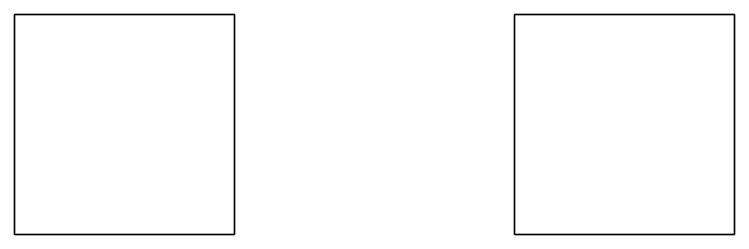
# Model space of a CAD drawing. Header units: millimetres. Extents: x -4.3 to 1.7, y -10.2 to 19.1.
# Drawn here: x -4.26 to -0.99, y 18.07 to 19.07 of the extents above; entities that cross this region are included whole.
import ezdxf

# ---------------------------------------------------------------- set-up
doc = ezdxf.new("R2010")
doc.units = ezdxf.units.MM

msp = doc.modelspace()

# ---------------------------------------------------------------- linework, layer by layer
for points in [[(-3.26, 19.07), (-3.26, 18.07), (-4.26, 18.07), (-4.26, 19.07)], [(-4.26, 19.07), (-4.26, 18.07), (-3.26, 18.07), (-3.26, 19.07)], [(-0.99, 19.07, 1), (-0.99, 19.07), (-1.99, 19.07), (-1.99, 19.07, 1)], [(-0.99, 19.07), (-0.99, 18.07), (-1.99, 18.07), (-1.99, 19.07)], [(-1.99, 19.07), (-1.99, 18.07), (-1.99, 18.07, 1), (-1.99, 19.07, 1)], [(-1.99, 19.07, 1), (-1.99, 18.07, 1), (-0.99, 18.07, 1), (-0.99, 19.07, 1)], [(-0.99, 18.07, 1), (-0.99, 18.07), (-0.99, 19.07), (-0.99, 19.07, 1)], [(-1.99, 18.07, 1), (-1.99, 18.07), (-0.99, 18.07), (-0.99, 18.07, 1)]]:
    msp.add_3dface(points)

doc.saveas('drawing.dxf')
